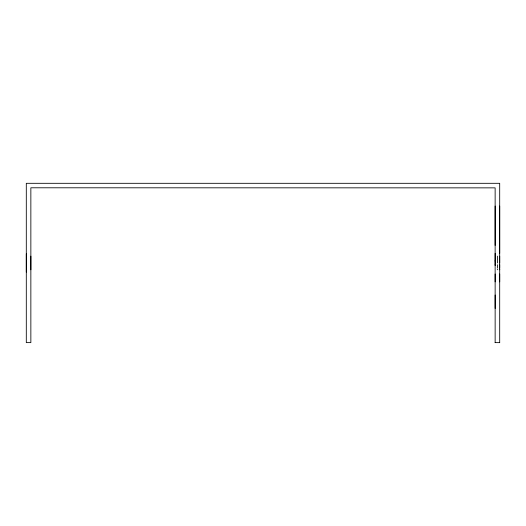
<?xml version="1.0" encoding="UTF-8"?>
<svg xmlns="http://www.w3.org/2000/svg" width="526" height="526" viewBox="0 0 526 526"><rect width="100%" height="100%" fill="white"/><g stroke="black" fill="none" stroke-linecap="round" stroke-linejoin="round"><path stroke-width="0.79" d="M26.307 272.074L26.307 253.867M30.856 269.799L30.856 256.142M495.144 342.696L495.137 187.861L30.856 187.789L30.856 342.623L26.3 342.623L26.3 183.311L499.693 183.311L499.693 342.696M495.15 260.758L495.15 265.314L495.137 264.92M495.137 342.623L499.7 342.643M499.693 206.047L499.693 253.276M499.7 256.142L499.7 262.974M499.7 264.729L499.7 267.8M499.7 268.885L499.7 269.799M499.7 273.987L499.7 281.87M497.418 256.142L497.418 262.974M497.418 264.729L497.425 267.8M497.425 268.885L497.425 269.799M495.144 206.047L495.144 245.392M495.15 253.361L495.15 261.067M495.15 273.987L495.15 281.87M495.15 295.014L495.157 308.466"/></g></svg>
